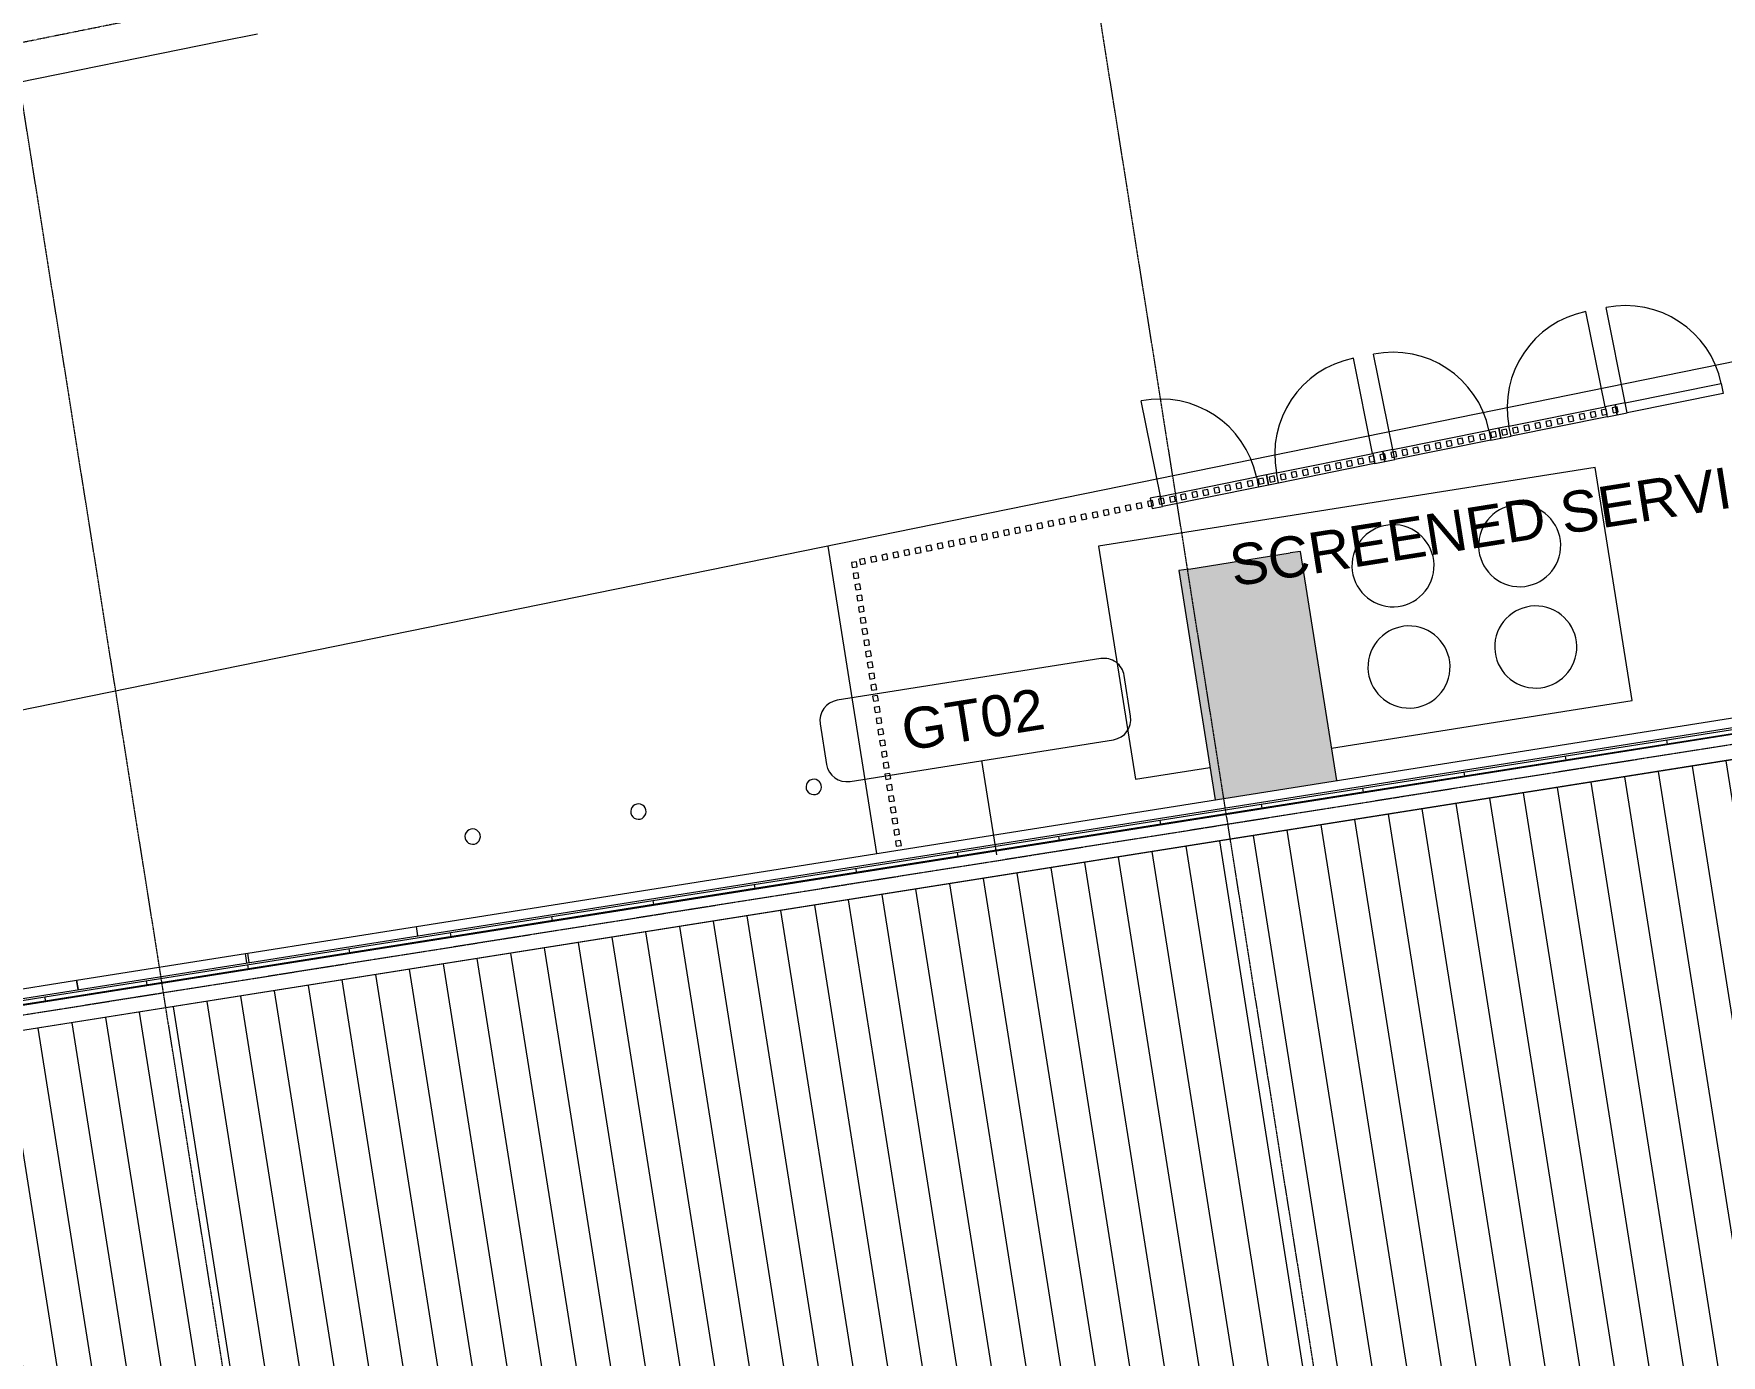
# Model space of a CAD drawing. Header units: millimetres. Extents: x -2355745 to -2216356, y 3958910 to 4068440.
# Drawn here: x -2285777 to -2269335, y 4041566 to 4054441 of the extents above; entities that cross this region are included whole.
import ezdxf

# ---------------------------------------------------------------- set-up
doc = ezdxf.new("R2010")
doc.units = ezdxf.units.MM
doc.linetypes.add('AEC_Double Dash', pattern=[39, 15, -4, 6, -4, 6, -4])
doc.linetypes.add('Grid Line', pattern=[21, 12, -3, 3, -3])
for name, color, linetype, lineweight in [('A-DOOR', 31, 'Continuous', 5), ('A-FLOR', 192, 'Continuous', 5), ('A-GENM', 13, 'Continuous', 5), ('A-GLAZ-CWMG', 51, 'Continuous', 5), ('A-ROOF', 132, 'Continuous', 5), ('A-ROOF-IDEN', 132, 'Continuous', 5), ('A-ROOF-OTLN', 132, 'Continuous', 5), ('A-ROOF-PATT', 132, 'Continuous', 5), ('A-WALL', 113, 'Continuous', 5), ('C-PROP-LINE', 91, 'AEC_Double Dash', 13), ('C-TOPO', 7, 'Continuous', 5), ('G-ANNO-TEXT', 231, 'Continuous', 5), ('Q-SPCQ', 91, 'Continuous', 5), ('S-GRID', 1, 'Continuous', 5)]:
    doc.layers.add(name, color=color, linetype=linetype, lineweight=lineweight)
doc.styles.add('Arial_1', font='arial.ttf', dxfattribs={"height": 400})

# ---------------------------------------------------------------- blocks, each defined once
blk = doc.blocks.new('Rectangular Mullion - 50 x 50mm-1158589-ROOF - Part B')
at = {"layer": 'A-GLAZ-CWMG'}
for p, q in [((-25, -25), (-25, 25)), ((-25, 25), (25, 25)), ((25, 25), (25, -25)), ((25, -25), (-25, -25))]:
    blk.add_line(p, q, dxfattribs=at)
blk = doc.blocks.new('Mechanical - Condensers - Mechanical - Condensers-1249279-ROOF - Part B')
at = {"layer": 'A-GENM'}
for points in [[(-2274167, 4046993), (-2273180, 4047149), (-2273534, 4049383), (-2274521, 4049226), (-2274197, 4047177)], [(-2273180, 4047149), (-2273081, 4047165), (-2273435, 4049398), (-2273534, 4049383), (-2273212, 4047350)], [(-2274266, 4046977), (-2274167, 4046993), (-2274521, 4049226), (-2274620, 4049211), (-2274298, 4047177)]]:
    blk.add_hatch(color=256, dxfattribs=at).paths.add_polyline_path(points)
for p, q in [((-2270562, 4050216), (-2275401, 4049449)), ((-2270202, 4047944), (-2270562, 4050216)), ((-2275401, 4049449), (-2275041, 4047177)), ((-2274521, 4049226), (-2273534, 4049383)), ((-2273435, 4049398), (-2273534, 4049383)), ((-2273081, 4047165), (-2273435, 4049398)), ((-2274521, 4049226), (-2274620, 4049211)), ((-2274620, 4049211), (-2274266, 4046977)), ((-2273131, 4047480), (-2270202, 4047944)), ((-2275041, 4047177), (-2274316, 4047292))]:
    blk.add_line(p, q, dxfattribs=at)
for centre, start, end in [((-2271299, 4049454), 350.0003, 170.0003), ((-2272533, 4049258), 350.0003, 170.0003), ((-2271299, 4049454), 170.0003, 350.0003), ((-2272533, 4049258), 170.0003, 350.0003), ((-2271142, 4048466), 350.0003, 170.0003), ((-2272377, 4048271), 350.0003, 170.0003), ((-2271142, 4048466), 170.0003, 350.0003), ((-2272377, 4048271), 170.0003, 350.0003)]:
    blk.add_arc(centre, 400, start, end, dxfattribs=at)
blk = doc.blocks.new('Curtain_Wall_Batten_Door - Louvre Single Door-2271096-ROOF - Part B')
at = {"layer": 'A-DOOR'}
blk.add_line((477, -50), (477, -997), dxfattribs=at)
blk.add_arc((477, -42), 955, 180.487, 270, dxfattribs=at)
blk = doc.blocks.new('Rectangular Mullion - 100 x 100mm-2271094-ROOF - Part B')
at = {"layer": 'A-GLAZ-CWMG'}
for p, q in [((-2270271, 4050846), (-2269335, 4051035)), ((-2269335, 4051035), (-2269315, 4050937)), ((-2270251, 4050748), (-2270271, 4050846)), ((-2269315, 4050937), (-2270251, 4050748))]:
    blk.add_line(p, q, dxfattribs=at)
blk = doc.blocks.new('Rectangular Mullion - 100 x 100mm-1677030-ROOF - Part B')
at = {"layer": 'A-GLAZ-CWMG'}
for p, q in [((0, 50), (-100, 50)), ((-100, 50), (-100, -50)), ((0, -50), (0, 50)), ((-100, -50), (0, -50))]:
    blk.add_line(p, q, dxfattribs=at)
blk = doc.blocks.new('Bollard_Typical - 150mm Diameter - BOL002 _removable_-1561748-ROOF - Part B')
at = {"layer": 'Q-SPCQ'}
for start, end in [(360, 180), (180, 0)]:
    blk.add_arc((1.2, -75), 75, start, end, dxfattribs=at)
blk = doc.blocks.new('Rectangular Mullion - 50 x 50mm-V14-ROOF - Part B')
at = {"layer": 'A-GLAZ-CWMG'}
for p, q in [((-25, -25), (-25, 25)), ((-25, 25), (25, 25)), ((25, 25), (25, -25)), ((25, -25), (-25, -25))]:
    blk.add_line(p, q, dxfattribs=at)
blk = doc.blocks.new('Rectangular Mullion - 50 x 50mm-V1-ROOF - Part B')
at = {"layer": 'A-GLAZ-CWMG'}
for p, q in [((-25, -25), (-25, 25)), ((-25, 25), (25, 25)), ((25, 25), (25, -25)), ((25, -25), (-25, -25))]:
    blk.add_line(p, q, dxfattribs=at)
blk = doc.blocks.new('Generic Models 19 - Generic Models 13-2245973-ROOF - Part B')
at = {"layer": 'A-GENM'}
for p, q in [((-2282015, 4045533), (-2266430, 4048002)), ((-2283659, 4045273), (-2282015, 4045533)), ((-2282000, 4045442), (-2282015, 4045533)), ((-2285326, 4045009), (-2283681, 4045270)), ((-2283681, 4045270), (-2283659, 4045273)), ((-2283666, 4045178), (-2283681, 4045270)), ((-2283645, 4045182), (-2283659, 4045273)), ((-2287630, 4044644), (-2285326, 4045009)), ((-2285312, 4044918), (-2285326, 4045009)), ((-2285312, 4044918), (-2285326, 4045009)), ((-2285326, 4045009), (-2285312, 4044918))]:
    blk.add_line(p, q, dxfattribs=at)
blk = doc.blocks.new('Curtain_Wall_Batten_Door - Louvre Single Door-2549650-ROOF - Part B')
at = {"layer": 'A-DOOR'}
blk.add_line((477, 50), (477, 997), dxfattribs=at)
blk.add_arc((477, 42), 955, 90, 179.513, dxfattribs=at)
blk = doc.blocks.new('Rectangular Mullion - 100 x 100mm-2549648-ROOF - Part B')
at = {"layer": 'A-GLAZ-CWMG'}
for p, q in [((-2269139, 4051074), (-2268202, 4051263)), ((-2268202, 4051263), (-2268183, 4051165)), ((-2269119, 4050976), (-2269139, 4051074)), ((-2268183, 4051165), (-2269119, 4050976))]:
    blk.add_line(p, q, dxfattribs=at)
blk = doc.blocks.new('Rectangular Mullion - 100 x 100mm-1765060-ROOF - Part B')
at = {"layer": 'A-GLAZ-CWMG'}
for p, q in [((-100, -50), (-100, 50)), ((-100, 50), (0, 50)), ((0, 50), (0, -50)), ((0, -50), (-100, -50))]:
    blk.add_line(p, q, dxfattribs=at)
blk = doc.blocks.new('Rectangular Mullion - 100 x 100mm-1765061-ROOF - Part B')
at = {"layer": 'A-GLAZ-CWMG'}
for p, q in [((0, 50), (-100, 50)), ((-100, 50), (-100, -50)), ((0, -50), (0, 50)), ((-100, -50), (0, -50))]:
    blk.add_line(p, q, dxfattribs=at)
blk = doc.blocks.new('Rectangular Mullion - 100 x 100mm-1677029-ROOF - Part B')
at = {"layer": 'A-GLAZ-CWMG'}
for p, q in [((-100, -50), (-100, 50)), ((-100, 50), (0, 50)), ((0, 50), (0, -50)), ((0, -50), (-100, -50))]:
    blk.add_line(p, q, dxfattribs=at)
blk = doc.blocks.new('Family - ___-240017-ROOF - Part B')
at = {"layer": 'C-PROP-LINE'}
blk.add_line((-2260611, 4059444), (-2348376, 4041776), dxfattribs=at)
blk = doc.blocks.new('Gutter Tag - Roof Tag 15W-1593562-ROOF - Part B')
at = {"layer": 'A-ROOF-IDEN'}
for p, q in [((6.5, 2), (-6.5, 2)), ((-7.5, 1), (-7.5, -1)), ((7.5, -1), (7.5, 1)), ((-6.5, -2), (6.5, -2))]:
    blk.add_line(p, q, dxfattribs=at)
for centre, start, end in [((-6.5, 1), 90, 180), ((6.5, 1), 360, 90), ((-6.5, -1), 180, 270), ((6.5, -1), 270, 0)]:
    blk.add_arc(centre, 1, start, end, dxfattribs=at)

msp = doc.modelspace()

# ---------------------------------------------------------------- hatches: boundary and pattern name
at = {"layer": 'A-ROOF-PATT'}
h = msp.add_hatch(dxfattribs=at)
h.set_pattern_fill('FP_4', color=256, style=0, pattern_type=2)
h.set_pattern_definition([(279, (-407230.8, -207712.5), (328.900217, 52.092677), [])])
h.paths.add_polyline_path([(-2323027, 4019089), (-2232192, 4033447), (-2236132, 4052512), (-2236188, 4052503), (-2236203, 4052598), (-2326114, 4038357), (-2325863, 4036765), (-2325828, 4036774), (-2323027, 4019089)])
h.paths.add_polyline_path([(-2322033, 4028611), (-2322027, 4028611), (-2322026, 4028611)])
h.paths.add_polyline_path([(-2320898, 4028794), (-2320893, 4028794), (-2320891, 4028794)])
h.paths.add_polyline_path([(-2319764, 4028977), (-2319758, 4028977), (-2319756, 4028977)])
h.paths.add_polyline_path([(-2318134, 4029240), (-2318134, 4029239), (-2318126, 4029240)])
h.paths.add_polyline_path([(-2243219, 4041298), (-2243214, 4041297), (-2243212, 4041298)])
h.paths.add_polyline_path([(-2242084, 4041480), (-2242079, 4041480), (-2242077, 4041480)])
h.paths.add_polyline_path([(-2240950, 4041662), (-2240944, 4041662), (-2240942, 4041662)])
h.paths.add_polyline_path([(-2240000, 4041815), (-2239999, 4041814), (-2239991, 4041816)])
h.paths.add_polyline_path([(-2239320, 4041924), (-2239320, 4041923), (-2239312, 4041925)])
h.paths.add_polyline_path([(-2323536, 4028193), (-2323578, 4028456), (-2323033, 4028543), (-2323018, 4028452), (-2322969, 4028460), (-2322780, 4028491), (-2317801, 4029295), (-2317807, 4029338), (-2317760, 4029346), (-2317760, 4029346), (-2317748, 4029350), (-2317748, 4029352), (-2317583, 4029378), (-2317583, 4029379), (-2317569, 4029377), (-2317522, 4029383), (-2317515, 4029340), (-2312168, 4030201), (-2312174, 4030245), (-2312127, 4030252), (-2312126, 4030253), (-2312115, 4030256), (-2312115, 4030259), (-2311950, 4030285), (-2311950, 4030285), (-2311936, 4030283), (-2311889, 4030289), (-2311882, 4030247), (-2306535, 4031107), (-2306541, 4031151), (-2306494, 4031159), (-2306494, 4031159), (-2306482, 4031163), (-2306482, 4031165), (-2306317, 4031191), (-2306317, 4031192), (-2306303, 4031190), (-2306256, 4031196), (-2306249, 4031153), (-2300903, 4032014), (-2300908, 4032058), (-2300862, 4032066), (-2300862, 4032066), (-2300850, 4032070), (-2300849, 4032072), (-2300684, 4032098), (-2300684, 4032098), (-2300670, 4032096), (-2300623, 4032102), (-2300616, 4032060), (-2295270, 4032921), (-2295275, 4032965), (-2295229, 4032972), (-2295229, 4032972), (-2295217, 4032976), (-2295216, 4032979), (-2295051, 4033005), (-2295051, 4033005), (-2295037, 4033003), (-2294990, 4033009), (-2294983, 4032967), (-2289637, 4033827), (-2289642, 4033871), (-2289596, 4033879), (-2289596, 4033879), (-2289584, 4033883), (-2289583, 4033885), (-2289418, 4033911), (-2289418, 4033912), (-2289405, 4033910), (-2289357, 4033916), (-2289350, 4033873), (-2284004, 4034734), (-2284009, 4034778), (-2283963, 4034786), (-2283963, 4034786), (-2283951, 4034790), (-2283950, 4034792), (-2283786, 4034818), (-2283785, 4034818), (-2283772, 4034816), (-2283724, 4034822), (-2283717, 4034780), (-2278371, 4035641), (-2278376, 4035685), (-2278330, 4035692), (-2278330, 4035692), (-2278318, 4035696), (-2278317, 4035699), (-2278153, 4035725), (-2278152, 4035725), (-2278139, 4035723), (-2278091, 4035729), (-2278085, 4035687), (-2272738, 4036547), (-2272743, 4036591), (-2272697, 4036599), (-2272697, 4036599), (-2272685, 4036603), (-2272684, 4036605), (-2272520, 4036631), (-2272519, 4036632), (-2272506, 4036630), (-2272458, 4036636), (-2272452, 4036593), (-2267105, 4037454), (-2267110, 4037498), (-2267064, 4037506), (-2267064, 4037506), (-2267052, 4037510), (-2267051, 4037512), (-2266887, 4037538), (-2266886, 4037538), (-2266873, 4037536), (-2266826, 4037542), (-2266819, 4037500), (-2261472, 4038361), (-2261478, 4038405), (-2261431, 4038412), (-2261431, 4038412), (-2261419, 4038416), (-2261419, 4038419), (-2261254, 4038445), (-2261253, 4038445), (-2261240, 4038443), (-2261193, 4038449), (-2261186, 4038407), (-2255839, 4039267), (-2255845, 4039311), (-2255798, 4039319), (-2255798, 4039319), (-2255786, 4039323), (-2255786, 4039325), (-2255621, 4039351), (-2255620, 4039352), (-2255607, 4039350), (-2255560, 4039356), (-2255553, 4039313), (-2250206, 4040174), (-2250212, 4040218), (-2250165, 4040226), (-2250165, 4040226), (-2250153, 4040230), (-2250153, 4040232), (-2249988, 4040258), (-2249988, 4040258), (-2249974, 4040256), (-2249927, 4040262), (-2249920, 4040220), (-2244573, 4041080), (-2244579, 4041125), (-2244532, 4041132), (-2244532, 4041132), (-2244520, 4041136), (-2244520, 4041139), (-2244355, 4041165), (-2244355, 4041165), (-2244341, 4041163), (-2244294, 4041169), (-2244285, 4041127), (-2244238, 4041134), (-2244037, 4041166), (-2243499, 4041252), (-2243433, 4041263), (-2243002, 4041332), (-2242836, 4041359), (-2242831, 4041360), (-2239070, 4041965), (-2239084, 4042056), (-2238539, 4042143), (-2238497, 4041880), (-2239042, 4041793), (-2239068, 4041958), (-2239195, 4041937), (-2244286, 4041119), (-2244264, 4040973), (-2244312, 4040966), (-2244324, 4040971), (-2244324, 4040968), (-2244343, 4040965), (-2244489, 4040942), (-2244489, 4040942), (-2244502, 4040935), (-2244549, 4040929), (-2244572, 4041073), (-2249919, 4040212), (-2249897, 4040067), (-2249945, 4040060), (-2249957, 4040064), (-2249957, 4040062), (-2249976, 4040058), (-2250122, 4040036), (-2250122, 4040035), (-2250135, 4040029), (-2250182, 4040023), (-2250205, 4040166), (-2255552, 4039305), (-2255530, 4039160), (-2255578, 4039153), (-2255590, 4039157), (-2255590, 4039155), (-2255609, 4039152), (-2255755, 4039129), (-2255755, 4039128), (-2255768, 4039122), (-2255815, 4039116), (-2255838, 4039259), (-2261184, 4038399), (-2261163, 4038253), (-2261211, 4038246), (-2261223, 4038251), (-2261223, 4038248), (-2261242, 4038245), (-2261388, 4038222), (-2261388, 4038222), (-2261400, 4038215), (-2261448, 4038209), (-2261471, 4038353), (-2266817, 4037492), (-2266796, 4037347), (-2266844, 4037340), (-2266855, 4037344), (-2266856, 4037342), (-2266875, 4037338), (-2267021, 4037316), (-2267021, 4037315), (-2267033, 4037309), (-2267081, 4037303), (-2267104, 4037446), (-2272450, 4036585), (-2272429, 4036440), (-2272476, 4036433), (-2272488, 4036437), (-2272489, 4036435), (-2272508, 4036432), (-2272654, 4036409), (-2272654, 4036408), (-2272666, 4036402), (-2272714, 4036396), (-2272737, 4036539), (-2278083, 4035679), (-2278062, 4035534), (-2278109, 4035527), (-2278121, 4035531), (-2278122, 4035528), (-2278141, 4035525), (-2278287, 4035502), (-2278287, 4035502), (-2278299, 4035495), (-2278347, 4035489), (-2278370, 4035633), (-2283716, 4034772), (-2283694, 4034627), (-2283742, 4034620), (-2283754, 4034624), (-2283755, 4034622), (-2283774, 4034619), (-2283919, 4034596), (-2283919, 4034595), (-2283932, 4034589), (-2283979, 4034583), (-2284002, 4034726), (-2289349, 4033865), (-2289327, 4033720), (-2289375, 4033713), (-2289387, 4033717), (-2289388, 4033715), (-2289407, 4033712), (-2289552, 4033689), (-2289552, 4033689), (-2289565, 4033682), (-2289612, 4033676), (-2289635, 4033819), (-2294982, 4032959), (-2294960, 4032814), (-2295008, 4032807), (-2295020, 4032811), (-2295021, 4032808), (-2295040, 4032805), (-2295185, 4032782), (-2295185, 4032782), (-2295198, 4032775), (-2295245, 4032770), (-2295268, 4032913), (-2300615, 4032052), (-2300593, 4031907), (-2300641, 4031900), (-2300653, 4031904), (-2300654, 4031902), (-2300673, 4031899), (-2300818, 4031876), (-2300818, 4031875), (-2300831, 4031869), (-2300878, 4031863), (-2300901, 4032006), (-2306248, 4031146), (-2306226, 4031000), (-2306274, 4030993), (-2306286, 4030997), (-2306287, 4030995), (-2306306, 4030992), (-2306451, 4030969), (-2306451, 4030969), (-2306464, 4030962), (-2306511, 4030956), (-2306534, 4031099), (-2311881, 4030239), (-2311859, 4030094), (-2311907, 4030087), (-2311919, 4030091), (-2311919, 4030088), (-2311938, 4030085), (-2312084, 4030062), (-2312084, 4030062), (-2312097, 4030055), (-2312144, 4030050), (-2312167, 4030193), (-2317514, 4029332), (-2317492, 4029187), (-2317540, 4029180), (-2317552, 4029184), (-2317552, 4029182), (-2317571, 4029179), (-2317717, 4029156), (-2317717, 4029155), (-2317730, 4029149), (-2317777, 4029143), (-2317800, 4029286), (-2323017, 4028443), (-2322991, 4028280), (-2323534, 4028193)])
h.paths.add_polyline_path([(-2318158, 4029235), (-2318156, 4029237), (-2318156, 4029236)])
h.paths.add_polyline_path([(-2239344, 4041920), (-2239341, 4041921), (-2239341, 4041920)])

# ---------------------------------------------------------------- linework, layer by layer
at = {"layer": 'A-FLOR'}
for p, q in [((-2345216, 4041905), (-2283958, 4054368)), ((-2262839, 4052542), (-2294595, 4046081)), ((-2278039, 4049449), (-2277565, 4046454))]:
    msp.add_line(p, q, dxfattribs=at)
at = {"layer": 'A-ROOF'}
msp.add_line((-2236203, 4052598), (-2326114, 4038357), dxfattribs=at)
at = {"layer": 'A-ROOF-IDEN'}
msp.add_line((-2276394, 4046442), (-2276540, 4047360), dxfattribs=at)
at = {"layer": 'A-ROOF-OTLN'}
for p, q in [((-2326103, 4038607), (-2236242, 4052840)), ((-2326066, 4038370), (-2236481, 4052559)), ((-2326113, 4038671), (-2255021, 4049932))]:
    msp.add_line(p, q, dxfattribs=at)
at = {"layer": 'A-WALL'}
for p, q in [((-2273818, 4046934), (-2266904, 4048029)), ((-2266898, 4047990), (-2273811, 4046895)), ((-2269867, 4047560), (-2269861, 4047520)), ((-2270855, 4047403), (-2270848, 4047364)), ((-2271842, 4047247), (-2271836, 4047207)), ((-2272830, 4047091), (-2272824, 4047051)), ((-2279744, 4045995), (-2273818, 4046934)), ((-2273818, 4046934), (-2273811, 4046895)), ((-2273811, 4046895), (-2279737, 4045956)), ((-2274805, 4046778), (-2274799, 4046738)), ((-2275793, 4046621), (-2275787, 4046582)), ((-2276781, 4046465), (-2276774, 4046425)), ((-2277768, 4046308), (-2277762, 4046269)), ((-2278756, 4046152), (-2278750, 4046112)), ((-2285670, 4045057), (-2279744, 4045995)), ((-2279737, 4045956), (-2285664, 4045017)), ((-2279744, 4045995), (-2279737, 4045956)), ((-2280731, 4045839), (-2280725, 4045799)), ((-2281719, 4045683), (-2281713, 4045643)), ((-2282707, 4045526), (-2282701, 4045487)), ((-2283695, 4045370), (-2283688, 4045330)), ((-2284682, 4045213), (-2284676, 4045174)), ((-2293571, 4043805), (-2285670, 4045057)), ((-2285664, 4045017), (-2293565, 4043766)), ((-2285670, 4045057), (-2285664, 4045017))]:
    msp.add_line(p, q, dxfattribs=at)
at = {"layer": 'C-TOPO'}
msp.add_line((-2283958, 4054368), (-2283597, 4054441), dxfattribs=at)
at = {"layer": 'S-GRID', "linetype": 'Grid Line'}
for p, q in [((-2277009, 3997728), (-2287386, 4063240)), ((-2326008, 4038526), (-2226640, 4054265))]:
    msp.add_line(p, q, dxfattribs=at)

# ---------------------------------------------------------------- block references
at = {"layer": 'A-DOOR'}
for name, p, rotation in [('Curtain_Wall_Batten_Door - Louvre Single Door-2271096-ROOF - Part B', (-2269793, 4050891), 191.3822792168579), ('Curtain_Wall_Batten_Door - Louvre Single Door-2549650-ROOF - Part B', (-2270925, 4050663), 11.38227921686524), ('Curtain_Wall_Batten_Door - Louvre Single Door-2271096-ROOF - Part B', (-2272057, 4050436), 191.3822792168496), ('Curtain_Wall_Batten_Door - Louvre Single Door-2549650-ROOF - Part B', (-2273190, 4050208), 11.38227921687965), ('Curtain_Wall_Batten_Door - Louvre Single Door-2271096-ROOF - Part B', (-2274322, 4049980), 191.382279216864)]:
    msp.add_blockref(name, p, dxfattribs=dict(at, rotation=rotation))
at = {"layer": 'A-GENM'}
for name, p in [('Generic Models 19 - Generic Models 13-2245973-ROOF - Part B', (-33, 211)), ('Mechanical - Condensers - Mechanical - Condensers-1249279-ROOF - Part B', (0, 0))]:
    msp.add_blockref(name, p, dxfattribs=at)
at = {"layer": 'A-GLAZ-CWMG'}
for name, p in [('Rectangular Mullion - 100 x 100mm-2271094-ROOF - Part B', (0, 0)), ('Rectangular Mullion - 100 x 100mm-2549648-ROOF - Part B', (-2264, -456)), ('Rectangular Mullion - 100 x 100mm-2271094-ROOF - Part B', (-2264, -456)), ('Rectangular Mullion - 100 x 100mm-2549648-ROOF - Part B', (-4529, -912)), ('Rectangular Mullion - 100 x 100mm-2271094-ROOF - Part B', (-4529, -912))]:
    msp.add_blockref(name, p, dxfattribs=at)
for name, p, rotation in [('Rectangular Mullion - 100 x 100mm-1677030-ROOF - Part B', (-2270359, 4050777), 191.3822792168579), ('Rectangular Mullion - 100 x 100mm-1765061-ROOF - Part B', (-2270359, 4050777), 11.38227921686524), ('Rectangular Mullion - 100 x 100mm-1765061-ROOF - Part B', (-2272623, 4050322), 11.38227921687965), ('Rectangular Mullion - 100 x 100mm-1677030-ROOF - Part B', (-2272623, 4050322), 191.3822792168496), ('Rectangular Mullion - 100 x 100mm-1677030-ROOF - Part B', (-2274888, 4049866), 191.382279216864)]:
    msp.add_blockref(name, p, dxfattribs=dict(at, rotation=rotation))
at = {"layer": 'A-GLAZ-CWMG', "extrusion": (0, 0, -1)}
for name, p, rotation in [('Rectangular Mullion - 50 x 50mm-V1-ROOF - Part B', (2270907, 4050667), 168.6177207831383), ('Rectangular Mullion - 50 x 50mm-V1-ROOF - Part B', (2270799, 4050689), 168.6177207831383), ('Rectangular Mullion - 50 x 50mm-V1-ROOF - Part B', (2270691, 4050711), 168.6177207831383), ('Rectangular Mullion - 50 x 50mm-V1-ROOF - Part B', (2270583, 4050732), 168.6177207831383), ('Rectangular Mullion - 50 x 50mm-V1-ROOF - Part B', (2270476, 4050754), 168.6177207831383), ('Rectangular Mullion - 50 x 50mm-V1-ROOF - Part B', (2270368, 4050776), 168.6177207831383), ('Rectangular Mullion - 50 x 50mm-V1-ROOF - Part B', (2271770, 4050493), 168.6177207831383), ('Rectangular Mullion - 50 x 50mm-V1-ROOF - Part B', (2271662, 4050515), 168.6177207831383), ('Rectangular Mullion - 100 x 100mm-1677029-ROOF - Part B', (2271491, 4050550), 168.6177207831503), ('Rectangular Mullion - 50 x 50mm-V1-ROOF - Part B', (2271554, 4050537), 168.6177207831383), ('Rectangular Mullion - 100 x 100mm-1765060-ROOF - Part B', (2271491, 4050550), 348.6177207831348), ('Rectangular Mullion - 50 x 50mm-V1-ROOF - Part B', (2271446, 4050559), 168.6177207831383), ('Rectangular Mullion - 50 x 50mm-V1-ROOF - Part B', (2271338, 4050580), 168.6177207831383), ('Rectangular Mullion - 50 x 50mm-V1-ROOF - Part B', (2271230, 4050602), 168.6177207831383), ('Rectangular Mullion - 50 x 50mm-V1-ROOF - Part B', (2271123, 4050624), 168.6177207831383), ('Rectangular Mullion - 50 x 50mm-V1-ROOF - Part B', (2271015, 4050645), 168.6177207831383), ('Rectangular Mullion - 50 x 50mm-V1-ROOF - Part B', (2272632, 4050320), 168.6177207831383), ('Rectangular Mullion - 50 x 50mm-V1-ROOF - Part B', (2272524, 4050342), 168.6177207831383), ('Rectangular Mullion - 50 x 50mm-V1-ROOF - Part B', (2272417, 4050363), 168.6177207831383), ('Rectangular Mullion - 50 x 50mm-V1-ROOF - Part B', (2272309, 4050385), 168.6177207831383), ('Rectangular Mullion - 50 x 50mm-V1-ROOF - Part B', (2272201, 4050407), 168.6177207831383), ('Rectangular Mullion - 50 x 50mm-V1-ROOF - Part B', (2272093, 4050428), 168.6177207831383), ('Rectangular Mullion - 50 x 50mm-V1-ROOF - Part B', (2271985, 4050450), 168.6177207831383), ('Rectangular Mullion - 50 x 50mm-V1-ROOF - Part B', (2271877, 4050472), 168.6177207831383), ('Rectangular Mullion - 50 x 50mm-V1-ROOF - Part B', (2273387, 4050168), 168.6177207831383), ('Rectangular Mullion - 50 x 50mm-V1-ROOF - Part B', (2273279, 4050190), 168.6177207831383), ('Rectangular Mullion - 50 x 50mm-V1-ROOF - Part B', (2273171, 4050211), 168.6177207831383), ('Rectangular Mullion - 50 x 50mm-V1-ROOF - Part B', (2273064, 4050233), 168.6177207831383), ('Rectangular Mullion - 50 x 50mm-V1-ROOF - Part B', (2272956, 4050255), 168.6177207831383), ('Rectangular Mullion - 50 x 50mm-V1-ROOF - Part B', (2272848, 4050276), 168.6177207831383), ('Rectangular Mullion - 50 x 50mm-V1-ROOF - Part B', (2272740, 4050298), 168.6177207831383), ('Rectangular Mullion - 50 x 50mm-V1-ROOF - Part B', (2274250, 4049994), 168.6177207831383), ('Rectangular Mullion - 50 x 50mm-V1-ROOF - Part B', (2274142, 4050016), 168.6177207831383), ('Rectangular Mullion - 50 x 50mm-V1-ROOF - Part B', (2274034, 4050038), 168.6177207831383), ('Rectangular Mullion - 50 x 50mm-V1-ROOF - Part B', (2273926, 4050059), 168.6177207831383), ('Rectangular Mullion - 100 x 100mm-1677029-ROOF - Part B', (2273756, 4050094), 168.617720783136), ('Rectangular Mullion - 50 x 50mm-V1-ROOF - Part B', (2273818, 4050081), 168.6177207831383), ('Rectangular Mullion - 100 x 100mm-1765060-ROOF - Part B', (2273756, 4050094), 348.6177207831203), ('Rectangular Mullion - 50 x 50mm-V1-ROOF - Part B', (2273711, 4050103), 168.6177207831383), ('Rectangular Mullion - 50 x 50mm-V1-ROOF - Part B', (2273603, 4050124), 168.6177207831383), ('Rectangular Mullion - 50 x 50mm-V1-ROOF - Part B', (2273495, 4050146), 168.6177207831383), ('Rectangular Mullion - 50 x 50mm-1158589-ROOF - Part B', (2275005, 4049842), 168.6177207831383), ('Rectangular Mullion - 50 x 50mm-V14-ROOF - Part B', (2274897, 4049864), 168.6177207831383), ('Rectangular Mullion - 50 x 50mm-V1-ROOF - Part B', (2274789, 4049886), 168.6177207831383), ('Rectangular Mullion - 50 x 50mm-V1-ROOF - Part B', (2274681, 4049907), 168.6177207831383), ('Rectangular Mullion - 50 x 50mm-V1-ROOF - Part B', (2274573, 4049929), 168.6177207831383), ('Rectangular Mullion - 50 x 50mm-V1-ROOF - Part B', (2274465, 4049951), 168.6177207831383), ('Rectangular Mullion - 50 x 50mm-V1-ROOF - Part B', (2274358, 4049972), 168.6177207831383), ('Rectangular Mullion - 50 x 50mm-1158589-ROOF - Part B', (2275867, 4049669), 168.6177207831383), ('Rectangular Mullion - 50 x 50mm-1158589-ROOF - Part B', (2275759, 4049690), 168.6177207831383), ('Rectangular Mullion - 50 x 50mm-1158589-ROOF - Part B', (2275652, 4049712), 168.6177207831383), ('Rectangular Mullion - 50 x 50mm-1158589-ROOF - Part B', (2275544, 4049734), 168.6177207831383), ('Rectangular Mullion - 50 x 50mm-1158589-ROOF - Part B', (2275436, 4049755), 168.6177207831383), ('Rectangular Mullion - 50 x 50mm-1158589-ROOF - Part B', (2275328, 4049777), 168.6177207831383), ('Rectangular Mullion - 50 x 50mm-1158589-ROOF - Part B', (2275220, 4049799), 168.6177207831383), ('Rectangular Mullion - 50 x 50mm-1158589-ROOF - Part B', (2275112, 4049821), 168.6177207831383), ('Rectangular Mullion - 50 x 50mm-1158589-ROOF - Part B', (2276622, 4049517), 168.6177207831383), ('Rectangular Mullion - 50 x 50mm-1158589-ROOF - Part B', (2276514, 4049538), 168.6177207831383), ('Rectangular Mullion - 50 x 50mm-1158589-ROOF - Part B', (2276407, 4049560), 168.6177207831383), ('Rectangular Mullion - 50 x 50mm-1158589-ROOF - Part B', (2276299, 4049582), 168.6177207831383), ('Rectangular Mullion - 50 x 50mm-1158589-ROOF - Part B', (2276191, 4049603), 168.6177207831383), ('Rectangular Mullion - 50 x 50mm-1158589-ROOF - Part B', (2276083, 4049625), 168.6177207831383), ('Rectangular Mullion - 50 x 50mm-1158589-ROOF - Part B', (2275975, 4049647), 168.6177207831383), ('Rectangular Mullion - 50 x 50mm-1158589-ROOF - Part B', (2277485, 4049343), 168.6177207831383), ('Rectangular Mullion - 50 x 50mm-1158589-ROOF - Part B', (2277377, 4049365), 168.6177207831383), ('Rectangular Mullion - 50 x 50mm-1158589-ROOF - Part B', (2277269, 4049386), 168.6177207831383), ('Rectangular Mullion - 50 x 50mm-1158589-ROOF - Part B', (2277161, 4049408), 168.6177207831383), ('Rectangular Mullion - 50 x 50mm-1158589-ROOF - Part B', (2277054, 4049430), 168.6177207831383), ('Rectangular Mullion - 50 x 50mm-1158589-ROOF - Part B', (2276946, 4049451), 168.6177207831383), ('Rectangular Mullion - 50 x 50mm-1158589-ROOF - Part B', (2276838, 4049473), 168.6177207831383), ('Rectangular Mullion - 50 x 50mm-1158589-ROOF - Part B', (2276730, 4049495), 168.6177207831383), ('Rectangular Mullion - 50 x 50mm-1158589-ROOF - Part B', (2277782, 4049269), 80.99967161194257), ('Rectangular Mullion - 50 x 50mm-1158589-ROOF - Part B', (2277701, 4049299), 168.6177207831383), ('Rectangular Mullion - 50 x 50mm-1158589-ROOF - Part B', (2277593, 4049321), 168.6177207831383), ('Rectangular Mullion - 50 x 50mm-1158589-ROOF - Part B', (2277765, 4049161), 80.99967161194257), ('Rectangular Mullion - 50 x 50mm-1158589-ROOF - Part B', (2277747, 4049052), 80.99967161194257), ('Rectangular Mullion - 50 x 50mm-1158589-ROOF - Part B', (2277730, 4048944), 80.99967161194257), ('Rectangular Mullion - 50 x 50mm-1158589-ROOF - Part B', (2277713, 4048835), 80.99967161194257), ('Rectangular Mullion - 50 x 50mm-1158589-ROOF - Part B', (2277696, 4048726), 80.99967161194257), ('Rectangular Mullion - 50 x 50mm-1158589-ROOF - Part B', (2277679, 4048618), 80.99967161194257), ('Rectangular Mullion - 50 x 50mm-1158589-ROOF - Part B', (2277661, 4048509), 80.99967161194257), ('Rectangular Mullion - 50 x 50mm-1158589-ROOF - Part B', (2277644, 4048400), 80.99967161194257), ('Rectangular Mullion - 50 x 50mm-1158589-ROOF - Part B', (2277627, 4048292), 80.99967161194257), ('Rectangular Mullion - 50 x 50mm-1158589-ROOF - Part B', (2277610, 4048183), 80.99967161194257), ('Rectangular Mullion - 50 x 50mm-1158589-ROOF - Part B', (2277592, 4048074), 80.99967161194257), ('Rectangular Mullion - 50 x 50mm-1158589-ROOF - Part B', (2277575, 4047966), 80.99967161194257), ('Rectangular Mullion - 50 x 50mm-1158589-ROOF - Part B', (2277558, 4047857), 80.99967161194257), ('Rectangular Mullion - 50 x 50mm-1158589-ROOF - Part B', (2277541, 4047748), 80.99967161194257), ('Rectangular Mullion - 50 x 50mm-1158589-ROOF - Part B', (2277524, 4047640), 80.99967161194257), ('Rectangular Mullion - 50 x 50mm-1158589-ROOF - Part B', (2277506, 4047531), 80.99967161194257), ('Rectangular Mullion - 50 x 50mm-1158589-ROOF - Part B', (2277489, 4047422), 80.99967161194257), ('Rectangular Mullion - 50 x 50mm-1158589-ROOF - Part B', (2277472, 4047314), 80.99967161194257), ('Rectangular Mullion - 50 x 50mm-1158589-ROOF - Part B', (2277455, 4047205), 80.99967161194257), ('Rectangular Mullion - 50 x 50mm-1158589-ROOF - Part B', (2277438, 4047097), 80.99967161194257), ('Rectangular Mullion - 50 x 50mm-1158589-ROOF - Part B', (2277420, 4046988), 80.99967161194257), ('Rectangular Mullion - 50 x 50mm-1158589-ROOF - Part B', (2277403, 4046879), 80.99967161194257), ('Rectangular Mullion - 50 x 50mm-1158589-ROOF - Part B', (2277386, 4046771), 80.99967161194257), ('Rectangular Mullion - 50 x 50mm-1158589-ROOF - Part B', (2277369, 4046662), 80.99967161194257), ('Rectangular Mullion - 50 x 50mm-1158589-ROOF - Part B', (2277352, 4046553), 80.99967161194257)]:
    msp.add_blockref(name, p, dxfattribs=dict(at, rotation=rotation))
at = {"layer": 'A-ROOF-IDEN', "xscale": 199.9999999999999, "yscale": 199.9999999999999, "zscale": 199.9999999999999, "rotation": 9.000328388117943}
msp.add_blockref('Gutter Tag - Roof Tag 15W-1593562-ROOF - Part B', (-2276602, 4047755), dxfattribs=at)
at = {"layer": 'C-PROP-LINE'}
msp.add_blockref('Family - ___-240017-ROOF - Part B', (0, 0), dxfattribs=at)
at = {"layer": 'Q-SPCQ', "rotation": 357.9999999999982}
for p in [(-2278175, 4047178), (-2279884, 4046938), (-2281499, 4046694)]:
    msp.add_blockref('Bollard_Typical - 150mm Diameter - BOL002 _removable_-1561748-ROOF - Part B', p, dxfattribs=at)

# ---------------------------------------------------------------- texts
at = {"layer": 'G-ANNO-TEXT', "color": 7, "insert": (-2274150, 4049450), "char_height": 400, "width": 7744.3, "attachment_point": 1, "rotation": 9.0003, "style": 'Arial_1'}
msp.add_mtext('SCREENED SERVICES ', dxfattribs=at)

# ---------------------------------------------------------------- next in the draw order: texts
at = {"layer": 'A-ROOF-IDEN', "insert": (-2277348, 4047849), "char_height": 400, "width": 1715.61, "attachment_point": 1, "rotation": 9.0003, "style": 'Arial_1', "bg_fill": 3, "box_fill_scale": 1.25, "bg_fill_color": 256, "bg_fill_true_color": 13158600, "bg_fill_transparency": 0}
msp.add_mtext('GT02', dxfattribs=at)

# ---------------------------------------------------------------- next in the draw order: linework, layer by layer
at = {"layer": 'S-GRID', "linetype": 'Grid Line'}
msp.add_line((-2266638, 3999370), (-2277015, 4064882), dxfattribs=at)

doc.saveas('drawing.dxf')
